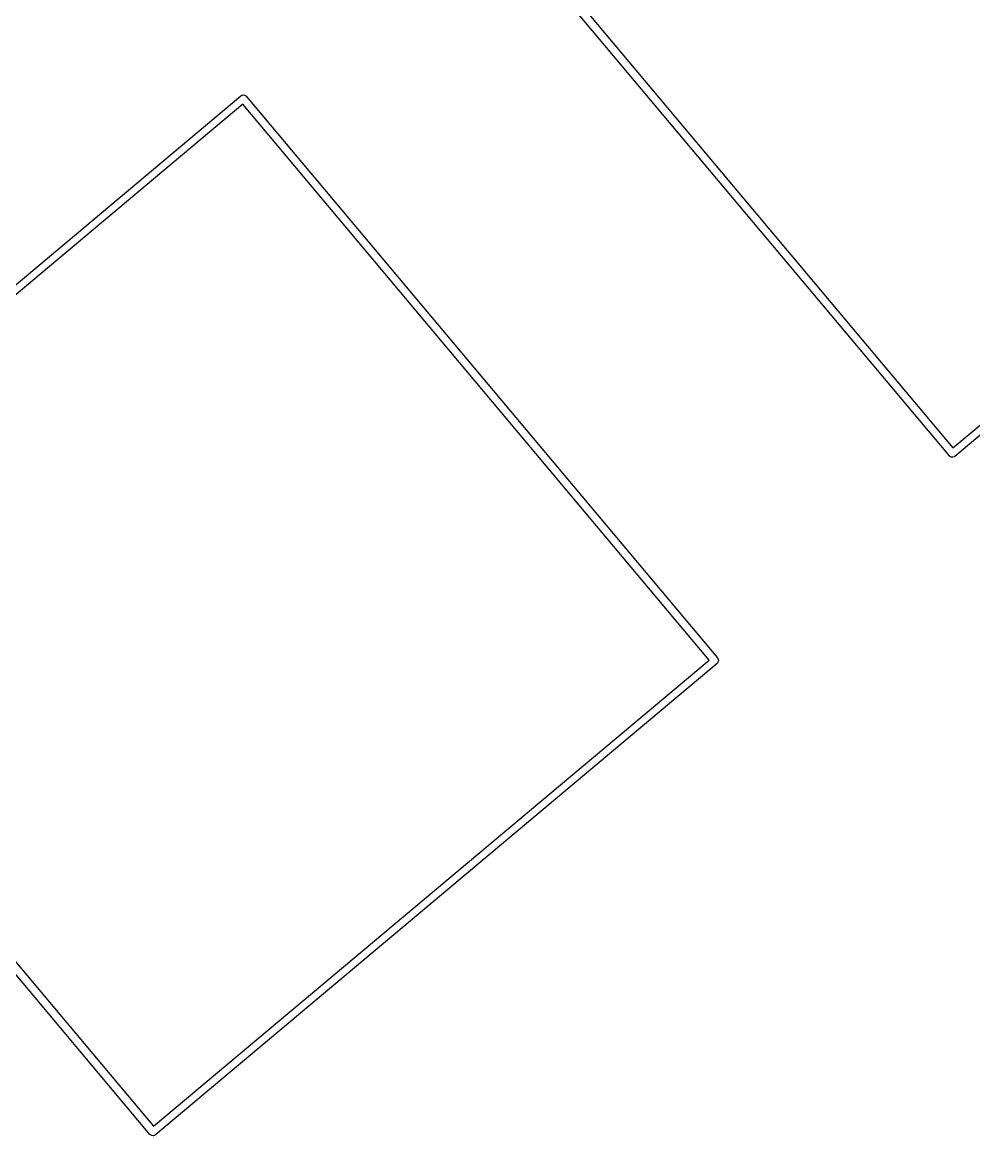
# Model space of a CAD drawing. Extents: x 2.7 to 14.1, y -9.5 to -1.1.
# Drawn here: x 8.77 to 9.486, y -9.269 to -8.432 of the extents above; entities that cross this region are included whole.
import ezdxf

# ---------------------------------------------------------------- set-up
doc = ezdxf.new("R2010")
doc.units = 0
doc.header["$MEASUREMENT"] = 0
doc.layers.add('BLACK', color=7, linetype='CONTINUOUS')

msp = doc.modelspace()

# ---------------------------------------------------------------- linework, layer by layer
at = {"layer": 'BLACK', "linetype": 'CONTINUOUS'}
for p, q in [((9.46745, -8.75801), (9.11316, -8.33578)), ((9.11958, -8.33425), (9.47008, -8.75196)), ((9.47008, -8.75196), (9.88779, -8.40146)), ((9.89384, -8.40408), (9.47161, -8.75838)), ((8.93523, -8.48699), (8.93633, -8.48665)), ((8.93633, -8.48665), (8.93748, -8.48675)), ((8.93748, -8.48675), (8.9385, -8.48728)), ((8.51253, -8.84161), (8.93476, -8.48732)), ((8.93629, -8.49374), (8.51858, -8.84424)), ((8.93476, -8.48732), (8.93523, -8.48699)), ((8.93523, -8.48699), (8.93523, -8.48699)), ((9.28679, -8.91145), (8.93629, -8.49374)), ((8.9385, -8.48728), (8.93892, -8.48768)), ((8.93892, -8.48768), (9.29321, -8.90991)), ((9.46787, -8.75842), (9.46745, -8.75801)), ((9.46889, -8.75895), (9.46787, -8.75842)), ((9.46787, -8.75842), (9.46787, -8.75842)), ((9.46995, -8.75904), (9.46889, -8.75895)), ((9.47004, -8.75905), (9.46995, -8.75904)), ((9.47114, -8.7587), (9.47004, -8.75905)), ((9.47004, -8.75905), (9.47004, -8.75905)), ((9.47004, -8.75905), (9.47004, -8.75905)), ((9.47161, -8.75838), (9.47114, -8.7587)), ((8.86645, -9.268), (8.51216, -8.84577)), ((8.51858, -8.84424), (8.86908, -9.26194)), ((8.86908, -9.26194), (9.28679, -8.91145)), ((9.29325, -8.91366), (9.29284, -8.91407)), ((9.29321, -8.90991), (9.29353, -8.91039)), ((9.29378, -8.91264), (9.29325, -8.91366)), ((9.29353, -8.91039), (9.29388, -8.91149)), ((9.29388, -8.91149), (9.29378, -8.91264)), ((9.29284, -8.91407), (8.87061, -9.26837)), ((8.86687, -9.26841), (8.86645, -9.268)), ((8.86789, -9.26894), (8.86687, -9.26841)), ((8.86687, -9.26841), (8.86687, -9.26841)), ((8.86895, -9.26903), (8.86789, -9.26894)), ((8.86904, -9.26904), (8.86895, -9.26903)), ((8.87014, -9.26869), (8.86904, -9.26904)), ((8.86904, -9.26904), (8.86904, -9.26904)), ((8.86904, -9.26904), (8.86904, -9.26904)), ((8.87061, -9.26837), (8.87014, -9.26869))]:
    msp.add_line(p, q, dxfattribs=at)

doc.saveas('drawing.dxf')
